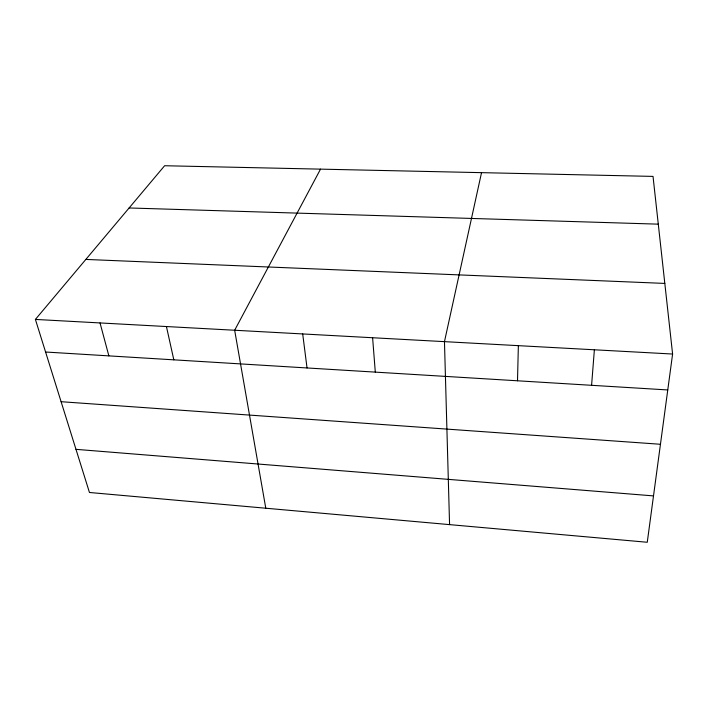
<?xml version="1.0" encoding="UTF-8"?>
<svg xmlns="http://www.w3.org/2000/svg" width="708" height="708" viewBox="0 0 708 708"><rect width="100%" height="100%" fill="white"/><g stroke="black" fill="none" stroke-linecap="round" stroke-linejoin="round"><path stroke-width="1.06" d="M517.504 380.789L518.362 345.663M591.587 385.302L594.375 349.787M672.6 354.035L647.262 542.266L89.456 492.485L35.4 319.423L164.619 165.734L653.024 176.398L672.6 354.035L35.4 319.423M481.529 172.655L444.465 341.645L449.571 524.619M320.52 169.141L234.658 330.247L265.783 508.22M129.113 207.966L658.29 224.153M85.845 259.429L664.821 283.421M45.578 352.018L667.768 389.949M61.1 401.702L660.449 444.27M75.977 449.341L653.502 495.901M100.032 322.936L108.864 355.876M166.433 326.538L173.823 359.832M302.697 333.946L307.033 367.956M372.603 337.743L375.302 372.116"/></g></svg>
